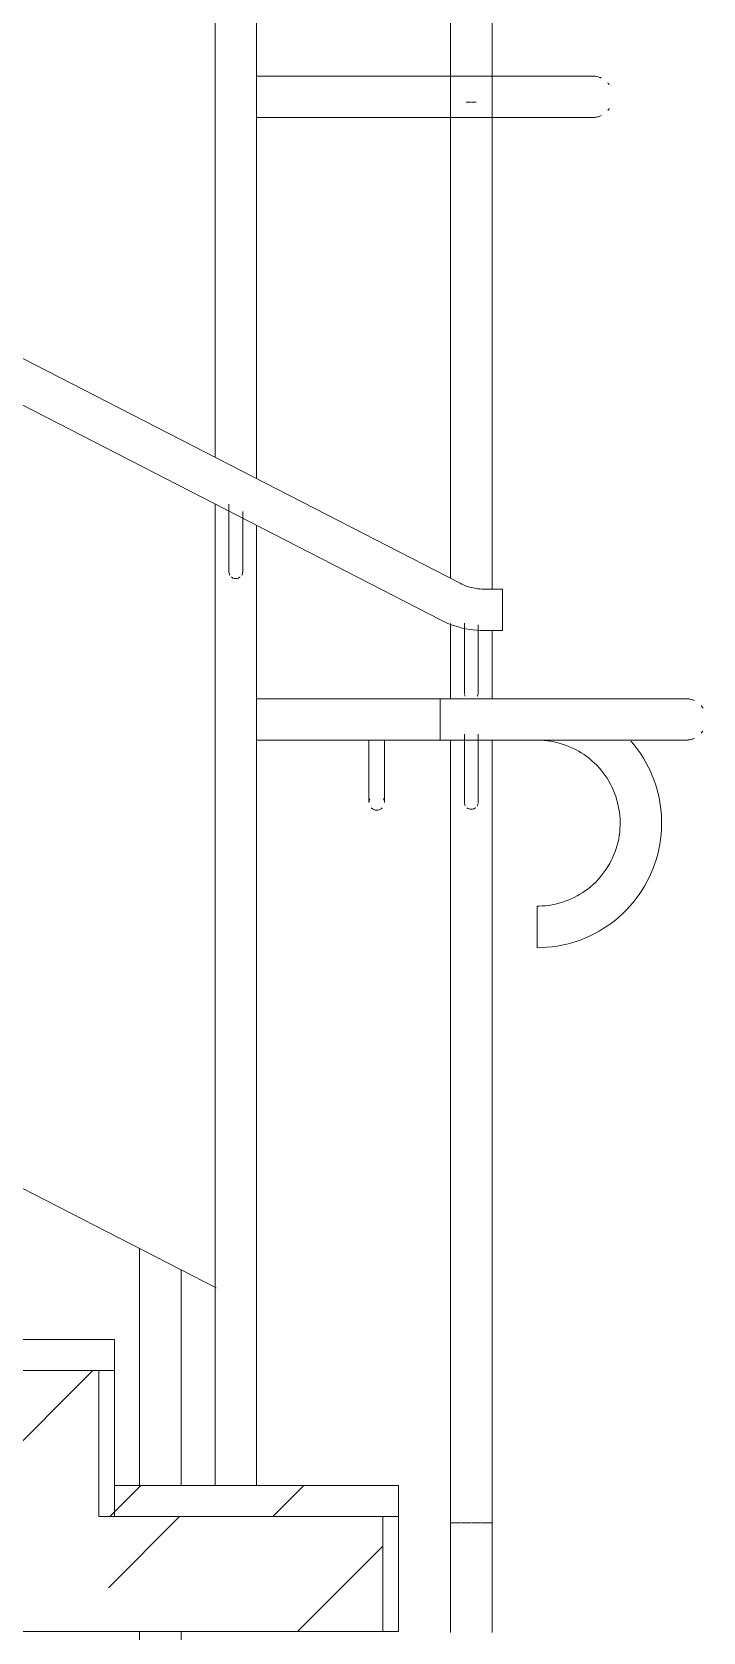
# Model space of a CAD drawing. Header units: millimetres. Extents: x -515342 to 330399, y -224905 to 507333.
# Drawn here: x 227648 to 228296, y 96354 to 97896 of the extents above; entities that cross this region are included whole.
import ezdxf

# ---------------------------------------------------------------- set-up
doc = ezdxf.new("R2010")
doc.units = ezdxf.units.MM
doc.layers.get('0').update_dxf_attribs({"lineweight": 0})
doc.layers.add('Лестницы', color=7, linetype='Continuous', lineweight=0)
doc.layers.add('Ограждение', color=7, linetype='Continuous', lineweight=0)
pattern_1 = [(45, (223568.56, 95610.5), (-235.732, 235.732), []), (45, (223725.7, 95610.5), (-235.732, 235.732), [])]

# ---------------------------------------------------------------- blocks, each defined once
blk = doc.blocks.new('Ограждение - АР_Ограждение_Балясина_D40_900 для 1500-V134-О_АР_П_Разрез 3-3')
at = {"layer": 'Ограждение'}
for p, q in [((-2092.5, 8692), (-2092.5, 8463.8)), ((-2052.5, 8463.8), (-2052.5, 8671.4)), ((-2092.5, 8323), (-2092.5, 8189.1)), ((-2052.5, 8189.1), (-2052.5, 8323))]:
    blk.add_line(p, q, dxfattribs=at)
blk = doc.blocks.new('Ограждение - АР_Ограждение_Балясина_D40_900 для 1500-V136-О_АР_П_Разрез 3-3')
at = {"layer": 'Ограждение'}
for p, q in [((-1792.6, 9797), (-1792.6, 9338)), ((-1777.4, 9797), (-1773, 9797)), ((-1772.3, 9797), (-1767.9, 9797)), ((-1752.6, 9327.7), (-1752.6, 9797)), ((-1792.6, 9294.3), (-1792.6, 9221.8)), ((-1752.6, 9222), (-1752.6, 9287.7)), ((-1792.6, 9182.3), (-1792.6, 8322)), ((-1779.3, 9187.9), (-1779.3, 9152)), ((-1766, 9152), (-1766, 9187.9)), ((-1752.6, 8322), (-1752.6, 9182))]:
    blk.add_line(p, q, dxfattribs=at)
at = {"layer": 'Ограждение', "flags": 128}
for points in [[(-1779.3, 9152), (-1779.3, 9150.8), (-1779.3, 9149.6), (-1779.3, 9148.4), (-1779.3, 9147.3), (-1779.3, 9146.1), (-1779.3, 9144.9), (-1779.3, 9143.7), (-1779.3, 9142.6), (-1779.3, 9141.5), (-1779.3, 9140.4), (-1779.3, 9139.3), (-1779.3, 9138.2), (-1779.3, 9137.1), (-1779.3, 9136.1), (-1779.3, 9135.1), (-1779.3, 9134.1), (-1779.3, 9133.2), (-1779.3, 9132.3), (-1779.3, 9131.4), (-1779.3, 9130.5), (-1779.3, 9129.7), (-1779.3, 9128.9), (-1779.3, 9128.2), (-1779.3, 9127.5), (-1779.3, 9126.8), (-1779.3, 9126.2), (-1779.3, 9125.6), (-1779.3, 9125), (-1779.3, 9124.5), (-1779.3, 9124.1), (-1779.3, 9123.7), (-1779.3, 9123.3), (-1779.3, 9123), (-1779.3, 9122.7), (-1779.3, 9122.5), (-1779.3, 9122.3), (-1779.3, 9122.2), (-1779.3, 9122.1), (-1779.3, 9122)], [(-1766, 9122), (-1766, 9122.1), (-1766, 9122.1), (-1766, 9122.3), (-1766, 9122.4), (-1766, 9122.6), (-1766, 9122.9), (-1766, 9123.2), (-1766, 9123.6), (-1766, 9124), (-1766, 9124.4), (-1766, 9124.9), (-1766, 9125.4), (-1766, 9126), (-1766, 9126.6), (-1766, 9127.3), (-1766, 9128), (-1766, 9128.7), (-1766, 9129.5), (-1766, 9130.3), (-1766, 9131.1), (-1766, 9132), (-1766, 9132.9), (-1766, 9133.9), (-1766, 9134.8), (-1766, 9135.8), (-1766, 9136.9), (-1766, 9137.9), (-1766, 9139), (-1766, 9140.1), (-1766, 9141.2), (-1766, 9142.3), (-1766, 9143.4), (-1766, 9144.6), (-1766, 9145.8), (-1766, 9146.9), (-1766, 9148.1), (-1766, 9149.3), (-1766, 9150.5), (-1766, 9151.7), (-1766, 9152)]]:
    blk.add_lwpolyline(points, dxfattribs=at)
at = {"layer": 'Ограждение'}
for points in [[(-1779.2, 9120.9), (-1779.2, 9121.1), (-1779.3, 9121.6), (-1779.3, 9122.3), (-1779.3, 9122.8), (-1779.2, 9123.1)], [(-1774.9, 9115.8), (-1775.6, 9116), (-1776.3, 9116.4), (-1776.9, 9116.9)], [(-1772.6, 9115.4), (-1773.3, 9115.4), (-1774, 9115.5), (-1774.6, 9115.7)], [(-1770.6, 9115.7), (-1771.3, 9115.5), (-1771.9, 9115.4), (-1772.6, 9115.4)], [(-1766.1, 9123.2), (-1766, 9123), (-1766, 9122.5), (-1766, 9121.7), (-1766, 9121.3), (-1766, 9121)]]:
    blk.add_open_spline(points, degree=3, dxfattribs=at)
for points, knots in [([(-1778.4, 9118.7), (-1778.6, 9119), (-1778.8, 9119.6), (-1779, 9120.1), (-1779.1, 9120.3)], [0.33333333, 0.33333333, 0.33333333, 0.33333333, 0.38888889, 0.41865677, 0.41865677, 0.41865677, 0.41865677]), ([(-1768.3, 9116.9), (-1768.4, 9116.9), (-1768.9, 9116.5), (-1769.5, 9116.1), (-1770.2, 9115.8), (-1770.3, 9115.8)], [0.7777778, 0.7777778, 0.7777778, 0.7777778, 0.7916667, 0.8611111, 0.8888889, 0.8888889, 0.8888889, 0.8888889]), ([(-1766.2, 9120.3), (-1766.3, 9119.8), (-1766.5, 9119.3), (-1766.8, 9118.8), (-1766.9, 9118.7)], [0.58333333, 0.58333333, 0.58333333, 0.58333333, 0.65277778, 0.66666667, 0.66666667, 0.66666667, 0.66666667])]:
    blk.add_open_spline(points, degree=3, knots=knots, dxfattribs=at)
blk = doc.blocks.new('Ограждение - Ограждение-10040896-О_АР_П_Разрез 3-3')
for name in ['Ограждение - АР_Ограждение_Балясина_D40_900 для 1500-V136-О_АР_П_Разрез 3-3', 'Ограждение - АР_Ограждение_Балясина_D40_900 для 1500-V134-О_АР_П_Разрез 3-3']:
    blk.add_blockref(name, (0, 0))
blk = doc.blocks.new('Тип верхнего поручня - Верхний поручень_Внутренний_-10040899-О_АР_П_Разрез 3-3')
at = {"layer": 'Ограждение'}
for p, q in [((-1935.9, 9822), (-1979.8, 9822)), ((-1792.6, 9822), (-1935.9, 9822)), ((-1772.6, 9822), (-1792.6, 9822)), ((-1792.6, 9802), (-1792.6, 9822)), ((-1700.9, 9822), (-1772.6, 9822)), ((-1700.9, 9822), (-1699.1, 9822)), ((-1792.6, 9782), (-1792.6, 9802)), ((-1979.8, 9782), (-1935.9, 9782)), ((-1935.9, 9782), (-1792.6, 9782)), ((-1792.6, 9782), (-1772.6, 9782)), ((-1772.6, 9782), (-1700.9, 9782))]:
    blk.add_line(p, q, dxfattribs=at)
at = {"layer": 'Ограждение', "flags": 128}
for points in [[(-1655.9, 9822), (-1656, 9822), (-1656.1, 9822), (-1656.3, 9822), (-1656.5, 9822), (-1656.8, 9822), (-1657.2, 9822), (-1657.7, 9822), (-1658.2, 9822), (-1658.8, 9822), (-1659.5, 9822), (-1660.2, 9822), (-1661, 9822), (-1661.9, 9822), (-1662.8, 9822), (-1663.8, 9822), (-1664.8, 9822), (-1665.9, 9822), (-1667.1, 9822), (-1668.3, 9822), (-1669.6, 9822), (-1670.9, 9822), (-1672.3, 9822), (-1673.7, 9822), (-1675.1, 9822), (-1676.6, 9822), (-1678.2, 9822), (-1679.7, 9822), (-1681.3, 9822), (-1683, 9822), (-1684.6, 9822), (-1686.3, 9822), (-1688, 9822), (-1689.8, 9822), (-1691.5, 9822), (-1693.3, 9822), (-1695.1, 9822), (-1696.9, 9822), (-1698.6, 9822), (-1700.4, 9822), (-1700.9, 9822)], [(-1697.3, 9822), (-1695.5, 9822), (-1693.8, 9822), (-1692, 9822), (-1690.2, 9822), (-1688.5, 9822), (-1686.8, 9822), (-1685.1, 9822), (-1683.4, 9822), (-1681.8, 9822), (-1680.2, 9822), (-1678.6, 9822), (-1677, 9822), (-1675.5, 9822), (-1674.1, 9822), (-1672.6, 9822), (-1671.3, 9822), (-1669.9, 9822), (-1668.7, 9822), (-1667.4, 9822), (-1666.2, 9822), (-1665.1, 9822), (-1664.1, 9822), (-1663.1, 9822), (-1662.1, 9822), (-1661.2, 9822), (-1660.4, 9822), (-1659.7, 9822), (-1659, 9822), (-1658.4, 9822), (-1657.8, 9822), (-1657.3, 9822), (-1656.9, 9822), (-1656.6, 9822), (-1656.3, 9822), (-1656.1, 9822), (-1656, 9822), (-1655.9, 9822), (-1655.9, 9822)], [(-1655.9, 9822), (-1655.1, 9822), (-1654.3, 9822), (-1653.5, 9821.9), (-1652.7, 9821.8), (-1652, 9821.6), (-1651.2, 9821.5), (-1650.4, 9821.3), (-1649.6, 9821), (-1648.9, 9820.8), (-1648.1, 9820.5), (-1647.4, 9820.1)], [(-1641, 9815.4), (-1640.5, 9814.8), (-1640, 9814.2), (-1639.5, 9813.5)], [(-1700.9, 9782), (-1699.1, 9782), (-1697.3, 9782), (-1695.5, 9782), (-1693.8, 9782), (-1692, 9782), (-1690.2, 9782), (-1688.5, 9782), (-1686.8, 9782), (-1685.1, 9782), (-1683.4, 9782), (-1681.8, 9782), (-1680.2, 9782), (-1678.6, 9782), (-1677, 9782), (-1675.5, 9782), (-1674.1, 9782), (-1672.6, 9782), (-1671.3, 9782), (-1669.9, 9782), (-1668.7, 9782), (-1667.4, 9782), (-1666.2, 9782), (-1665.1, 9782), (-1664.1, 9782), (-1663.1, 9782), (-1662.1, 9782), (-1661.2, 9782), (-1660.4, 9782), (-1659.7, 9782), (-1659, 9782), (-1658.4, 9782), (-1657.8, 9782), (-1657.3, 9782), (-1656.9, 9782), (-1656.6, 9782), (-1656.3, 9782), (-1656.1, 9782), (-1656, 9782), (-1655.9, 9782), (-1655.9, 9782)], [(-1655.9, 9782), (-1656, 9782), (-1656.1, 9782), (-1656.3, 9782), (-1656.5, 9782), (-1656.8, 9782), (-1657.2, 9782), (-1657.7, 9782), (-1658.2, 9782), (-1658.8, 9782), (-1659.5, 9782), (-1660.2, 9782), (-1661, 9782), (-1661.9, 9782), (-1662.8, 9782), (-1663.8, 9782), (-1664.8, 9782), (-1665.9, 9782), (-1667.1, 9782), (-1668.3, 9782), (-1669.6, 9782), (-1670.9, 9782), (-1672.3, 9782), (-1673.7, 9782), (-1675.1, 9782), (-1676.6, 9782), (-1678.2, 9782), (-1679.7, 9782), (-1681.3, 9782), (-1683, 9782), (-1684.6, 9782), (-1686.3, 9782), (-1688, 9782), (-1689.8, 9782), (-1691.5, 9782), (-1693.3, 9782), (-1695.1, 9782), (-1696.9, 9782), (-1698.6, 9782), (-1700.4, 9782)], [(-1647.2, 9784), (-1647.9, 9783.7), (-1648.7, 9783.4), (-1649.4, 9783.1), (-1650.2, 9782.9), (-1651, 9782.7), (-1651.7, 9782.5), (-1652.5, 9782.3), (-1653.3, 9782.2), (-1654.1, 9782.1), (-1654.9, 9782.1), (-1655.7, 9782), (-1655.9, 9782)], [(-1639.4, 9790.7), (-1639.9, 9790.1), (-1640.4, 9789.5), (-1640.9, 9788.9)]]:
    blk.add_lwpolyline(points, dxfattribs=at)
blk = doc.blocks.new('Тип перил - Перила_Внутренний_-10040910-О_АР_П_Разрез 3-3')
at = {"layer": 'Ограждение'}
for p, q in [((-1935.9, 9222), (-1979.7, 9222)), ((-1802.7, 9222), (-1935.9, 9222)), ((-1772.6, 9222), (-1802.7, 9222)), ((-1802.7, 9202), (-1802.7, 9222)), ((-1615.9, 9222), (-1772.6, 9222)), ((-1802.7, 9182), (-1802.7, 9202)), ((-1979.7, 9182), (-1935.9, 9182)), ((-1935.9, 9182), (-1802.7, 9182)), ((-1802.7, 9182), (-1772.6, 9182)), ((-1772.6, 9182), (-1615.9, 9182))]:
    blk.add_line(p, q, dxfattribs=at)
at = {"layer": 'Ограждение', "flags": 128}
for points in [[(-1615.9, 9222), (-1613.9, 9222), (-1611.9, 9222), (-1609.9, 9222), (-1608, 9222), (-1606, 9222), (-1604, 9222), (-1602.1, 9222), (-1600.2, 9222), (-1598.3, 9222), (-1596.5, 9222), (-1594.6, 9222), (-1592.8, 9222), (-1591.1, 9222), (-1589.4, 9222), (-1587.7, 9222), (-1586.1, 9222), (-1584.5, 9222), (-1583, 9222), (-1581.5, 9222), (-1580.1, 9222), (-1578.7, 9222), (-1577.4, 9222), (-1576.2, 9222), (-1575, 9222), (-1573.9, 9222), (-1572.8, 9222), (-1571.8, 9222), (-1570.9, 9222), (-1570.1, 9222), (-1569.3, 9222), (-1568.6, 9222), (-1568, 9222), (-1567.5, 9222), (-1567, 9222), (-1566.7, 9222), (-1566.4, 9222), (-1566.1, 9222), (-1566, 9222), (-1565.9, 9222), (-1565.9, 9222)], [(-1565.9, 9222), (-1566, 9222), (-1566.1, 9222), (-1566.3, 9222), (-1566.6, 9222), (-1566.9, 9222), (-1567.4, 9222), (-1567.9, 9222), (-1568.5, 9222), (-1569.1, 9222), (-1569.9, 9222), (-1570.7, 9222), (-1571.6, 9222), (-1572.5, 9222), (-1573.6, 9222), (-1574.7, 9222), (-1575.8, 9222), (-1577.1, 9222), (-1578.3, 9222), (-1579.7, 9222), (-1581.1, 9222), (-1582.6, 9222), (-1584.1, 9222), (-1585.6, 9222), (-1587.3, 9222), (-1588.9, 9222), (-1590.6, 9222), (-1592.4, 9222), (-1594.1, 9222), (-1596, 9222), (-1597.8, 9222), (-1599.7, 9222), (-1601.6, 9222), (-1603.5, 9222), (-1605.5, 9222), (-1607.4, 9222), (-1609.4, 9222), (-1611.4, 9222), (-1613.4, 9222), (-1615.4, 9222), (-1615.9, 9222)], [(-1565.9, 9222), (-1565.1, 9222), (-1564.3, 9222), (-1563.5, 9221.9), (-1562.7, 9221.8), (-1562, 9221.6), (-1561.2, 9221.5), (-1560.4, 9221.3), (-1559.6, 9221), (-1558.9, 9220.8), (-1558.1, 9220.5), (-1557.4, 9220.1)], [(-1551, 9215.4), (-1550.5, 9214.8), (-1550, 9214.2), (-1549.5, 9213.5), (-1549.1, 9212.8)], [(-1549.4, 9190.7), (-1549.9, 9190.1), (-1550.4, 9189.5), (-1550.9, 9188.9)], [(-1615.9, 9182), (-1613.9, 9182), (-1611.9, 9182), (-1609.9, 9182), (-1608, 9182), (-1606, 9182), (-1604, 9182), (-1602.1, 9182), (-1600.2, 9182), (-1598.3, 9182), (-1596.5, 9182), (-1594.6, 9182), (-1592.8, 9182), (-1591.1, 9182), (-1589.4, 9182), (-1587.7, 9182), (-1586.1, 9182), (-1584.5, 9182), (-1583, 9182), (-1581.5, 9182), (-1580.1, 9182), (-1578.7, 9182), (-1577.4, 9182), (-1576.2, 9182), (-1575, 9182), (-1573.9, 9182), (-1572.8, 9182), (-1571.8, 9182), (-1570.9, 9182), (-1570.1, 9182), (-1569.3, 9182), (-1568.6, 9182), (-1568, 9182), (-1567.5, 9182), (-1567, 9182), (-1566.7, 9182), (-1566.4, 9182), (-1566.1, 9182), (-1566, 9182), (-1565.9, 9182), (-1565.9, 9182)], [(-1565.9, 9182), (-1566, 9182), (-1566.1, 9182), (-1566.3, 9182), (-1566.6, 9182), (-1566.9, 9182), (-1567.4, 9182), (-1567.9, 9182), (-1568.5, 9182), (-1569.1, 9182), (-1569.9, 9182), (-1570.7, 9182), (-1571.6, 9182), (-1572.5, 9182), (-1573.6, 9182), (-1574.7, 9182), (-1575.8, 9182), (-1577.1, 9182), (-1578.3, 9182), (-1579.7, 9182), (-1581.1, 9182), (-1582.6, 9182), (-1584.1, 9182), (-1585.6, 9182), (-1587.3, 9182), (-1588.9, 9182), (-1590.6, 9182), (-1592.4, 9182), (-1594.1, 9182), (-1596, 9182), (-1597.8, 9182), (-1599.7, 9182), (-1601.6, 9182), (-1603.5, 9182), (-1605.5, 9182), (-1607.4, 9182), (-1609.4, 9182), (-1611.4, 9182), (-1613.4, 9182), (-1615.4, 9182)], [(-1557.2, 9184), (-1557.9, 9183.7), (-1558.7, 9183.4), (-1559.4, 9183.1), (-1560.2, 9182.9), (-1561, 9182.7), (-1561.7, 9182.5), (-1562.5, 9182.3), (-1563.3, 9182.2), (-1564.1, 9182.1), (-1564.9, 9182.1), (-1565.7, 9182), (-1565.9, 9182)]]:
    blk.add_lwpolyline(points, dxfattribs=at)
blk = doc.blocks.new('Ограждение - АР_Ограждение_Ограничение_Дуга D40_расстояние между поручнями 200-V141-О_АР_П_Разрез 3-3')
at = {"layer": 'Ограждение'}
blk.add_line((-1709, 8982), (-1709, 9022), dxfattribs=at)
at = {"layer": 'Ограждение', "flags": 128}
for points in [[(-1709, 9182), (-1705.8, 9182), (-1702.6, 9181.8), (-1699.4, 9181.5), (-1696.3, 9181), (-1693.1, 9180.4), (-1690, 9179.7), (-1686.9, 9178.9), (-1683.8, 9178), (-1680.8, 9176.9), (-1677.8, 9175.7), (-1674.9, 9174.4), (-1672.1, 9173), (-1669.2, 9171.5), (-1666.5, 9169.8), (-1663.8, 9168.1), (-1661.2, 9166.2), (-1658.7, 9164.2), (-1656.2, 9162.2), (-1653.9, 9160), (-1651.6, 9157.8), (-1649.4, 9155.4), (-1647.3, 9153), (-1645.4, 9150.5), (-1643.5, 9147.9), (-1641.7, 9145.3), (-1640, 9142.5), (-1638.4, 9139.7), (-1637, 9136.9), (-1635.7, 9134), (-1634.4, 9131), (-1633.3, 9128), (-1632.4, 9125), (-1631.5, 9121.9), (-1630.8, 9118.8), (-1630.2, 9115.6), (-1629.7, 9112.5), (-1629.3, 9109.3), (-1629.1, 9106.1), (-1629, 9102.9), (-1629, 9099.7), (-1629.2, 9096.5), (-1629.5, 9093.3), (-1629.9, 9090.1), (-1630.4, 9087), (-1631.1, 9083.9), (-1631.9, 9080.8), (-1632.8, 9077.7), (-1633.8, 9074.7), (-1635, 9071.7), (-1636.3, 9068.7), (-1637.6, 9065.9), (-1639.1, 9063), (-1640.8, 9060.3), (-1642.5, 9057.6), (-1644.3, 9055), (-1646.3, 9052.4), (-1648.3, 9049.9), (-1650.4, 9047.6), (-1652.6, 9045.3), (-1655, 9043), (-1657.4, 9040.9), (-1659.9, 9038.9), (-1662.4, 9037), (-1665.1, 9035.2), (-1667.8, 9033.5), (-1670.5, 9031.9), (-1673.4, 9030.4), (-1676.3, 9029), (-1679.2, 9027.8), (-1682.2, 9026.7), (-1685.2, 9025.7), (-1688.3, 9024.8), (-1691.4, 9024), (-1694.6, 9023.4), (-1697.7, 9022.8), (-1700.9, 9022.5), (-1704.1, 9022.2), (-1707.3, 9022.1), (-1709, 9022)], [(-1709, 8982), (-1704.2, 8982.1), (-1699.4, 8982.4), (-1694.6, 8982.9), (-1689.9, 8983.6), (-1685.2, 8984.4), (-1680.5, 8985.5), (-1675.8, 8986.7), (-1671.3, 8988.1), (-1666.7, 8989.7), (-1662.3, 8991.5), (-1657.9, 8993.5), (-1653.6, 8995.6), (-1649.4, 8997.9), (-1645.3, 9000.4), (-1641.2, 9003), (-1637.3, 9005.8), (-1633.5, 9008.7), (-1629.9, 9011.8), (-1626.3, 9015.1), (-1622.9, 9018.4), (-1619.6, 9021.9), (-1616.5, 9025.6), (-1613.5, 9029.3), (-1610.7, 9033.2), (-1608, 9037.2), (-1605.5, 9041.3), (-1603.2, 9045.5), (-1601, 9049.8), (-1599, 9054.1), (-1597.2, 9058.6), (-1595.5, 9063.1), (-1594, 9067.6), (-1592.8, 9072.3), (-1591.7, 9076.9), (-1590.7, 9081.6), (-1590, 9086.4), (-1589.5, 9091.2), (-1589.2, 9095.9), (-1589, 9100.7), (-1589.1, 9105.5), (-1589.3, 9110.3), (-1589.7, 9115.1), (-1590.3, 9119.9), (-1591.1, 9124.6), (-1592.1, 9129.3), (-1593.3, 9134), (-1594.7, 9138.6), (-1596.2, 9143.1), (-1598, 9147.6), (-1599.9, 9152), (-1602, 9156.3), (-1604.2, 9160.5), (-1606.6, 9164.7), (-1609.2, 9168.7), (-1612, 9172.7), (-1614.9, 9176.5), (-1617.9, 9180.2), (-1618.6, 9181)]]:
    blk.add_lwpolyline(points, dxfattribs=at)
blk = doc.blocks.new('Тип перил - АР_Ограждение_Ограничение_Дуга D40_расстояние между поручнями 200-V142-О_АР_П_Разрез 3-3')
at = {"layer": 'Ограждение'}
blk.add_line((-1709, 8982), (-1709, 9022), dxfattribs=at)
at = {"layer": 'Ограждение', "flags": 128}
for points in [[(-1709, 9182), (-1705.8, 9182), (-1702.6, 9181.8), (-1699.4, 9181.5), (-1696.3, 9181), (-1693.1, 9180.4), (-1690, 9179.7), (-1686.9, 9178.9), (-1683.8, 9178), (-1680.8, 9176.9), (-1677.8, 9175.7), (-1674.9, 9174.4), (-1672.1, 9173), (-1669.2, 9171.5), (-1666.5, 9169.8), (-1663.8, 9168.1), (-1661.2, 9166.2), (-1658.7, 9164.2), (-1656.2, 9162.2), (-1653.9, 9160), (-1651.6, 9157.8), (-1649.4, 9155.4), (-1647.3, 9153), (-1645.4, 9150.5), (-1643.5, 9147.9), (-1641.7, 9145.3), (-1640, 9142.5), (-1638.4, 9139.7), (-1637, 9136.9), (-1635.7, 9134), (-1634.4, 9131), (-1633.3, 9128), (-1632.4, 9125), (-1631.5, 9121.9), (-1630.8, 9118.8), (-1630.2, 9115.6), (-1629.7, 9112.5), (-1629.3, 9109.3), (-1629.1, 9106.1), (-1629, 9102.9), (-1629, 9099.7), (-1629.2, 9096.5), (-1629.5, 9093.3), (-1629.9, 9090.1), (-1630.4, 9087), (-1631.1, 9083.9), (-1631.9, 9080.8), (-1632.8, 9077.7), (-1633.8, 9074.7), (-1635, 9071.7), (-1636.3, 9068.7), (-1637.6, 9065.9), (-1639.1, 9063), (-1640.8, 9060.3), (-1642.5, 9057.6), (-1644.3, 9055), (-1646.3, 9052.4), (-1648.3, 9049.9), (-1650.4, 9047.6), (-1652.6, 9045.3), (-1655, 9043), (-1657.4, 9040.9), (-1659.9, 9038.9), (-1662.4, 9037), (-1665.1, 9035.2), (-1667.8, 9033.5), (-1670.5, 9031.9), (-1673.4, 9030.4), (-1676.3, 9029), (-1679.2, 9027.8), (-1682.2, 9026.7), (-1685.2, 9025.7), (-1688.3, 9024.8), (-1691.4, 9024), (-1694.6, 9023.4), (-1697.7, 9022.8), (-1700.9, 9022.5), (-1704.1, 9022.2), (-1707.3, 9022.1), (-1709, 9022)], [(-1709, 8982), (-1704.2, 8982.1), (-1699.4, 8982.4), (-1694.6, 8982.9), (-1689.9, 8983.6), (-1685.2, 8984.4), (-1680.5, 8985.5), (-1675.8, 8986.7), (-1671.3, 8988.1), (-1666.7, 8989.7), (-1662.3, 8991.5), (-1657.9, 8993.5), (-1653.6, 8995.6), (-1649.4, 8997.9), (-1645.3, 9000.4), (-1641.2, 9003), (-1637.3, 9005.8), (-1633.5, 9008.7), (-1629.9, 9011.8), (-1626.3, 9015.1), (-1622.9, 9018.4), (-1619.6, 9021.9), (-1616.5, 9025.6), (-1613.5, 9029.3), (-1610.7, 9033.2), (-1608, 9037.2), (-1605.5, 9041.3), (-1603.2, 9045.5), (-1601, 9049.8), (-1599, 9054.1), (-1597.2, 9058.6), (-1595.5, 9063.1), (-1594, 9067.6), (-1592.8, 9072.3), (-1591.7, 9076.9), (-1590.7, 9081.6), (-1590, 9086.4), (-1589.5, 9091.2), (-1589.2, 9095.9), (-1589, 9100.7), (-1589.1, 9105.5), (-1589.3, 9110.3), (-1589.7, 9115.1), (-1590.3, 9119.9), (-1591.1, 9124.6), (-1592.1, 9129.3), (-1593.3, 9134), (-1594.7, 9138.6), (-1596.2, 9143.1), (-1598, 9147.6), (-1599.9, 9152), (-1602, 9156.3), (-1604.2, 9160.5), (-1606.6, 9164.7), (-1609.2, 9168.7), (-1612, 9172.7), (-1614.9, 9176.5), (-1617.9, 9180.2), (-1618.6, 9181)]]:
    blk.add_lwpolyline(points, dxfattribs=at)
blk = doc.blocks.new('Элемент ограждения_Опора Г-образная - АР_Ограждение_Опора_D15 высота60 консоль80-V144-О_АР_П_Разрез 3-3')
at = {"layer": 'Ограждение'}
for p, q in [((-1871.3, 9182), (-1871.3, 9137)), ((-1856.3, 9137), (-1856.3, 9182))]:
    blk.add_line(p, q, dxfattribs=at)
at = {"layer": 'Ограждение', "flags": 128}
for points in [[(-1871.3, 9137), (-1871.3, 9136.4), (-1871.3, 9135.8), (-1871.3, 9135.2), (-1871.3, 9134.7), (-1871.3, 9134.1), (-1871.3, 9133.5), (-1871.3, 9132.9), (-1871.3, 9132.3), (-1871.3, 9131.8), (-1871.3, 9131.2), (-1871.3, 9130.7), (-1871.3, 9130.1), (-1871.3, 9129.6), (-1871.3, 9129.1), (-1871.3, 9128.6), (-1871.3, 9128.1), (-1871.3, 9127.6), (-1871.3, 9127.1), (-1871.3, 9126.7), (-1871.3, 9126.3), (-1871.3, 9125.9), (-1871.3, 9125.5), (-1871.3, 9125.1), (-1871.3, 9124.8), (-1871.3, 9124.4), (-1871.3, 9124.1), (-1871.3, 9123.8), (-1871.3, 9123.5), (-1871.3, 9123.3), (-1871.3, 9123.1), (-1871.3, 9122.9), (-1871.3, 9122.7), (-1871.3, 9122.5), (-1871.3, 9122.4), (-1871.3, 9122.3), (-1871.3, 9122.2), (-1871.3, 9122.1), (-1871.3, 9122.1), (-1871.3, 9122)], [(-1856.3, 9122), (-1856.3, 9122.1), (-1856.3, 9122.1), (-1856.3, 9122.1), (-1856.3, 9122.2), (-1856.3, 9122.3), (-1856.3, 9122.5), (-1856.3, 9122.6), (-1856.3, 9122.8), (-1856.3, 9123), (-1856.3, 9123.2), (-1856.3, 9123.5), (-1856.3, 9123.7), (-1856.3, 9124), (-1856.3, 9124.3), (-1856.3, 9124.7), (-1856.3, 9125), (-1856.3, 9125.4), (-1856.3, 9125.8), (-1856.3, 9126.2), (-1856.3, 9126.6), (-1856.3, 9127), (-1856.3, 9127.5), (-1856.3, 9128), (-1856.3, 9128.4), (-1856.3, 9128.9), (-1856.3, 9129.4), (-1856.3, 9130), (-1856.3, 9130.5), (-1856.3, 9131), (-1856.3, 9131.6), (-1856.3, 9132.2), (-1856.3, 9132.7), (-1856.3, 9133.3), (-1856.3, 9133.9), (-1856.3, 9134.5), (-1856.3, 9135.1), (-1856.3, 9135.7), (-1856.3, 9136.3), (-1856.3, 9136.9), (-1856.3, 9137)]]:
    blk.add_lwpolyline(points, dxfattribs=at)
at = {"layer": 'Ограждение'}
for start, end in [(153.2638, 180), (225, 270), (270, 315), (15, 30)]:
    blk.add_arc((-1863.8, 9122), 7.5, start, end, dxfattribs=at)
blk = doc.blocks.new('Ограждение - Для шага 900-V146-О_АР_П_Разрез 3-3')
at = {"layer": 'Ограждение'}
blk.add_line((-2018.7, 8654.1), (-2880.8, 9096.9), dxfattribs=at)
blk = doc.blocks.new('Ограждение - АР_Ограждение_Балясина_D40_900 для 1500-10051540-О_АР_П_Разрез 3-3')
at = {"layer": 'Ограждение'}
for p, q in [((-2019.7, 9454.6), (-2019.7, 10019.4)), ((-1979.7, 10019.4), (-1979.7, 9434.1)), ((-2019.7, 8463.8), (-2019.7, 9409.7)), ((-2006.4, 9374.4), (-2006.4, 9409.4)), ((-1993.1, 9402.5), (-1993.1, 9374.4)), ((-1979.7, 9389.2), (-1979.7, 8463.8))]:
    blk.add_line(p, q, dxfattribs=at)
at = {"layer": 'Ограждение', "flags": 128}
for points in [[(-2006.4, 9344.4), (-2006.4, 9344.4), (-2006.4, 9344.4), (-2006.4, 9344.6), (-2006.4, 9344.7), (-2006.4, 9345), (-2006.4, 9345.2), (-2006.4, 9345.5), (-2006.4, 9345.9), (-2006.4, 9346.3), (-2006.4, 9346.7), (-2006.4, 9347.2), (-2006.4, 9347.7), (-2006.4, 9348.3), (-2006.4, 9348.9), (-2006.4, 9349.6), (-2006.4, 9350.3), (-2006.4, 9351), (-2006.4, 9351.8), (-2006.4, 9352.6), (-2006.4, 9353.5), (-2006.4, 9354.3), (-2006.4, 9355.2), (-2006.4, 9356.2), (-2006.4, 9357.1), (-2006.4, 9358.1), (-2006.4, 9359.2), (-2006.4, 9360.2), (-2006.4, 9361.3), (-2006.4, 9362.4), (-2006.4, 9363.5), (-2006.4, 9364.6), (-2006.4, 9365.8), (-2006.4, 9366.9), (-2006.4, 9368.1), (-2006.4, 9369.3), (-2006.4, 9370.4), (-2006.4, 9371.6), (-2006.4, 9372.8), (-2006.4, 9374), (-2006.4, 9374.4)], [(-1993.1, 9374.4), (-1993.1, 9373.2), (-1993.1, 9372), (-1993.1, 9370.8), (-1993.1, 9369.6), (-1993.1, 9368.4), (-1993.1, 9367.2), (-1993.1, 9366.1), (-1993.1, 9364.9), (-1993.1, 9363.8), (-1993.1, 9362.7), (-1993.1, 9361.6), (-1993.1, 9360.5), (-1993.1, 9359.4), (-1993.1, 9358.4), (-1993.1, 9357.4), (-1993.1, 9356.4), (-1993.1, 9355.5), (-1993.1, 9354.6), (-1993.1, 9353.7), (-1993.1, 9352.8), (-1993.1, 9352), (-1993.1, 9351.2), (-1993.1, 9350.5), (-1993.1, 9349.8), (-1993.1, 9349.1), (-1993.1, 9348.5), (-1993.1, 9347.9), (-1993.1, 9347.4), (-1993.1, 9346.8), (-1993.1, 9346.4), (-1993.1, 9346), (-1993.1, 9345.6), (-1993.1, 9345.3), (-1993.1, 9345), (-1993.1, 9344.8), (-1993.1, 9344.6), (-1993.1, 9344.5), (-1993.1, 9344.4), (-1993.1, 9344.4)]]:
    blk.add_lwpolyline(points, dxfattribs=at)
at = {"layer": 'Ограждение'}
for points, knots in [([(-2006.3, 9345.5), (-2006.4, 9345.3), (-2006.4, 9344.8), (-2006.4, 9344.1), (-2006.3, 9343.3), (-2006.1, 9342.4), (-2005.8, 9341.6), (-2005.6, 9341.1), (-2005.5, 9341)], [0.4444444, 0.4444444, 0.4444444, 0.4444444, 0.4791667, 0.5138889, 0.5486111, 0.5833333, 0.6527778, 0.6666667, 0.6666667, 0.6666667, 0.6666667]), ([(-1994, 9341), (-1993.8, 9341.3), (-1993.5, 9342.1), (-1993.2, 9343), (-1993.1, 9343.9), (-1993.1, 9344.7), (-1993.1, 9345.1), (-1993.2, 9345.4)], [0.3333333, 0.3333333, 0.3333333, 0.3333333, 0.3888889, 0.4444444, 0.4791667, 0.5138889, 0.5486111, 0.5486111, 0.5486111, 0.5486111]), ([(-2004, 9339.3), (-2004, 9339.2), (-2003.5, 9338.8), (-2002.2, 9338), (-2000.8, 9337.7), (-1999.7, 9337.7)], [0.7777778, 0.7777778, 0.7777778, 0.7777778, 0.7916667, 0.8611111, 1, 1, 1, 1])]:
    blk.add_open_spline(points, degree=3, knots=knots, dxfattribs=at)
blk.add_open_spline([(-1999.7, 9337.7), (-1998.9, 9337.7), (-1997.4, 9338), (-1996, 9338.8), (-1995.5, 9339.3)], degree=3, dxfattribs=at)
blk = doc.blocks.new('Ограждение - АР_Ограждение_Балясина_D40_900 для 1500-V148-О_АР_П_Разрез 3-3')
at = {"layer": 'Ограждение'}
for p, q in [((-1792.6, 9338), (-1792.6, 9902.7)), ((-1772.6, 9902.7), (-1779.6, 9902.7)), ((-1767.5, 9902.7), (-1772.6, 9902.7)), ((-1752.6, 9902.7), (-1752.6, 9327.7)), ((-1792.6, 9221.8), (-1792.6, 9294.3)), ((-1779.3, 9257.7), (-1779.3, 9294.9)), ((-1766, 9293.1), (-1766, 9257.7)), ((-1752.6, 9287.7), (-1752.6, 9222)), ((-1792.6, 8427.7), (-1792.6, 9182.3)), ((-1752.6, 9182), (-1752.6, 8427.7)), ((-1790, 8427.7), (-1792.6, 8427.7)), ((-1786.8, 8427.7), (-1790, 8427.7)), ((-1782.6, 8427.7), (-1786.8, 8427.7)), ((-1777.8, 8427.7), (-1782.2, 8427.7)), ((-1772.9, 8427.7), (-1777.4, 8427.7)), ((-1767.8, 8427.7), (-1772.3, 8427.7)), ((-1763.1, 8427.7), (-1767.5, 8427.7)), ((-1758.5, 8427.7), (-1762.6, 8427.7)), ((-1755.3, 8427.7), (-1758.5, 8427.7)), ((-1753.3, 8427.7), (-1755.3, 8427.7)), ((-1752.6, 8427.7), (-1753.3, 8427.7))]:
    blk.add_line(p, q, dxfattribs=at)
at = {"layer": 'Ограждение', "flags": 128}
for points in [[(-1779.3, 9227.7), (-1779.3, 9227.7), (-1779.3, 9227.8), (-1779.3, 9227.9), (-1779.3, 9228.1), (-1779.3, 9228.3), (-1779.3, 9228.5), (-1779.3, 9228.9), (-1779.3, 9229.2), (-1779.3, 9229.6), (-1779.3, 9230.1), (-1779.3, 9230.5), (-1779.3, 9231.1), (-1779.3, 9231.6), (-1779.3, 9232.3), (-1779.3, 9232.9), (-1779.3, 9233.6), (-1779.3, 9234.4), (-1779.3, 9235.1), (-1779.3, 9235.9), (-1779.3, 9236.8), (-1779.3, 9237.7), (-1779.3, 9238.6), (-1779.3, 9239.5), (-1779.3, 9240.5), (-1779.3, 9241.5), (-1779.3, 9242.5), (-1779.3, 9243.5), (-1779.3, 9244.6), (-1779.3, 9245.7), (-1779.3, 9246.8), (-1779.3, 9247.9), (-1779.3, 9249.1), (-1779.3, 9250.2), (-1779.3, 9251.4), (-1779.3, 9252.6), (-1779.3, 9253.8), (-1779.3, 9255), (-1779.3, 9256.2), (-1779.3, 9257.4), (-1779.3, 9257.7)], [(-1766, 9257.7), (-1766, 9256.5), (-1766, 9255.3), (-1766, 9254.1), (-1766, 9252.9), (-1766, 9251.7), (-1766, 9250.6), (-1766, 9249.4), (-1766, 9248.2), (-1766, 9247.1), (-1766, 9246), (-1766, 9244.9), (-1766, 9243.8), (-1766, 9242.8), (-1766, 9241.7), (-1766, 9240.7), (-1766, 9239.8), (-1766, 9238.8), (-1766, 9237.9), (-1766, 9237), (-1766, 9236.2), (-1766, 9235.3), (-1766, 9234.6), (-1766, 9233.8), (-1766, 9233.1), (-1766, 9232.4), (-1766, 9231.8), (-1766, 9231.2), (-1766, 9230.7), (-1766, 9230.2), (-1766, 9229.7), (-1766, 9229.3), (-1766, 9228.9), (-1766, 9228.6), (-1766, 9228.3), (-1766, 9228.1), (-1766, 9227.9), (-1766, 9227.8), (-1766, 9227.7), (-1766, 9227.7)]]:
    blk.add_lwpolyline(points, dxfattribs=at)
at = {"layer": 'Ограждение'}
for points in [[(-1779.2, 9228.8), (-1779.2, 9228.6), (-1779.3, 9228.1), (-1779.3, 9227.4), (-1779.3, 9226.9), (-1779.2, 9226.7)], [(-1766.1, 9226.5), (-1766, 9226.8), (-1766, 9227.2), (-1766, 9228), (-1766, 9228.5), (-1766, 9228.7)]]:
    blk.add_open_spline(points, degree=3, dxfattribs=at)
for points, knots in [([(-1779.1, 9226), (-1778.9, 9225.5), (-1778.7, 9224.9), (-1778.4, 9224.4), (-1778.4, 9224.3)], [0.58333333, 0.58333333, 0.58333333, 0.58333333, 0.65277778, 0.66666667, 0.66666667, 0.66666667, 0.66666667]), ([(-1766.9, 9224.3), (-1766.7, 9224.7), (-1766.4, 9225.2), (-1766.3, 9225.7), (-1766.2, 9225.9)], [0.33333333, 0.33333333, 0.33333333, 0.33333333, 0.38888889, 0.41482608, 0.41482608, 0.41482608, 0.41482608])]:
    blk.add_open_spline(points, degree=3, knots=knots, dxfattribs=at)
blk = doc.blocks.new('Ограждение - Ограждение-10042073-О_АР_П_Разрез 3-3')
for name in ['Ограждение - Для шага 900-V146-О_АР_П_Разрез 3-3', 'Ограждение - АР_Ограждение_Балясина_D40_900 для 1500-10051540-О_АР_П_Разрез 3-3', 'Ограждение - АР_Ограждение_Балясина_D40_900 для 1500-V148-О_АР_П_Разрез 3-3']:
    blk.add_blockref(name, (0, 0))
blk = doc.blocks.new('Тип перил - Перила_Внутренний_-10042086-О_АР_П_Разрез 3-3')
at = {"layer": 'Ограждение'}
for p, q in [((-1783.4, 9333.2), (-4846.1, 10906.6)), ((-4864.4, 10871), (-1801.7, 9297.6)), ((-1742.6, 9327.7), (-1760.5, 9327.7)), ((-1742.6, 9327.7), (-1742.6, 9307.7)), ((-1742.6, 9307.7), (-1742.6, 9287.7)), ((-1760.5, 9287.7), (-1742.6, 9287.7))]:
    blk.add_line(p, q, dxfattribs=at)
at = {"layer": 'Ограждение', "flags": 128}
for points in [[(-1760.5, 9327.7), (-1762.5, 9327.7), (-1764.5, 9327.8), (-1766.5, 9328), (-1768.5, 9328.3), (-1770.5, 9328.7), (-1772.4, 9329.1), (-1774.4, 9329.6), (-1776.3, 9330.2), (-1778.2, 9330.9), (-1780, 9331.6), (-1781.8, 9332.4), (-1783.4, 9333.2)], [(-1801.7, 9297.6), (-1798.4, 9296), (-1795.1, 9294.6), (-1791.8, 9293.3), (-1788.4, 9292.1), (-1784.9, 9291.1), (-1781.5, 9290.1), (-1777.9, 9289.4), (-1774.4, 9288.8), (-1770.8, 9288.3), (-1767.2, 9287.9), (-1763.7, 9287.7), (-1760.5, 9287.7)]]:
    blk.add_lwpolyline(points, dxfattribs=at)

msp = doc.modelspace()

# ---------------------------------------------------------------- hatches: boundary and pattern name
at = {"layer": 'Лестницы'}
h = msp.add_hatch(dxfattribs=at)
h.set_pattern_fill('FP_1', color=256, style=0, pattern_type=2)
h.set_pattern_definition([(45, (223568.56, 95610.5), (-224.506, 224.506), []), (45, (223793.07, 95610.5), (-224.506, 224.506), [396.875, -79.375, 3.353, -76.022])])
h.paths.add_polyline_path([(227587.5489, 96354.3929), (227986.8865, 96354.3929), (227986.8865, 96465.1509), (227712.8865, 96465.1509), (227712.8865, 96605.909), (227438.8865, 96605.909), (227438.8865, 96746.6671), (227164.8865, 96746.6671), (227164.8865, 96887.4251), (226890.8865, 96887.4251), (226890.8865, 97028.1832), (226616.8865, 97028.1832), (226616.8865, 97168.9413), (226342.8865, 97168.9413), (226342.8865, 97309.6993), (226068.8865, 97309.6993), (226068.8865, 97450.4574), (225794.8865, 97450.4574), (225794.8865, 97591.2155), (225520.8865, 97591.2155), (225520.8865, 97731.9735), (225246.8865, 97731.9735), (225246.1712, 97872.7316), (224972.8865, 97872.7316), (224972.8865, 97692.854), (227578.3384, 96354.3929)])
h = msp.add_hatch(dxfattribs=at)
h.set_pattern_fill('FP_9', color=256, style=0, pattern_type=2)
h.set_pattern_definition(pattern_1)
h.paths.add_polyline_path([(227727.8865, 96605.909), (227727.8865, 96635.909), (227453.8865, 96635.909), (227453.8865, 96605.909), (227693.9752, 96605.909)])
h = msp.add_hatch(dxfattribs=at)
h.set_pattern_fill('FP_9', color=256, style=0, pattern_type=2)
h.set_pattern_definition(pattern_1)
h.paths.add_polyline_path([(227727.8865, 96465.1509), (227727.8865, 96605.909), (227712.8865, 96605.909), (227712.8865, 96465.1509)])
h = msp.add_hatch(dxfattribs=at)
h.set_pattern_fill('FP_9', color=256, style=0, pattern_type=2)
h.set_pattern_definition(pattern_1)
h.paths.add_polyline_path([(227727.8865, 96465.1509), (228001.8865, 96465.1509), (228001.8865, 96495.1509), (227727.8865, 96495.1509)])

# ---------------------------------------------------------------- linework, layer by layer
for p, q in [((227727.8865, 96635.909), (227453.8865, 96635.909)), ((227727.8865, 96605.909), (227727.8865, 96635.909)), ((227712.8865, 96605.909), (227438.8865, 96605.909)), ((227453.8865, 96605.909), (227727.8865, 96605.909)), ((227712.8865, 96465.1509), (227712.8865, 96605.909)), ((227727.8865, 96605.909), (227712.8865, 96605.909)), ((227712.8865, 96605.909), (227712.8865, 96465.1509)), ((227727.8865, 96465.1509), (227727.8865, 96605.909)), ((228001.8865, 96495.1509), (227727.8865, 96495.1509)), ((227727.8865, 96495.1509), (227727.8865, 96465.1509)), ((228001.8865, 96465.1509), (228001.8865, 96495.1509)), ((227986.8865, 96465.1509), (227712.8865, 96465.1509)), ((227712.8865, 96465.1509), (227727.8865, 96465.1509)), ((227727.8865, 96465.1509), (228001.8865, 96465.1509)), ((227986.8865, 96354.3929), (227986.8865, 96465.1509)), ((228001.8865, 96465.1509), (227986.8865, 96465.1509)), ((227986.8865, 96465.1509), (227986.8865, 96354.3929)), ((228001.8865, 96354.3929), (228001.8865, 96465.1509)), ((227578.3384, 96354.3929), (227986.8865, 96354.3929)), ((227986.8865, 96354.3929), (228001.8865, 96354.3929))]:
    msp.add_line(p, q, dxfattribs=at)

# ---------------------------------------------------------------- block references
at = {"layer": 'Ограждение'}
for name in ['Ограждение - Ограждение-10042073-О_АР_П_Разрез 3-3', 'Тип перил - Перила_Внутренний_-10042086-О_АР_П_Разрез 3-3', 'Тип верхнего поручня - Верхний поручень_Внутренний_-10040899-О_АР_П_Разрез 3-3', 'Ограждение - Ограждение-10040896-О_АР_П_Разрез 3-3', 'Тип перил - Перила_Внутренний_-10040910-О_АР_П_Разрез 3-3', 'Элемент ограждения_Опора Г-образная - АР_Ограждение_Опора_D15 высота60 консоль80-V144-О_АР_П_Разрез 3-3', 'Ограждение - АР_Ограждение_Ограничение_Дуга D40_расстояние между поручнями 200-V141-О_АР_П_Разрез 3-3', 'Тип перил - АР_Ограждение_Ограничение_Дуга D40_расстояние между поручнями 200-V142-О_АР_П_Разрез 3-3']:
    msp.add_blockref(name, (229844.7438, 88031.3929), dxfattribs=at)

doc.saveas('drawing.dxf')
